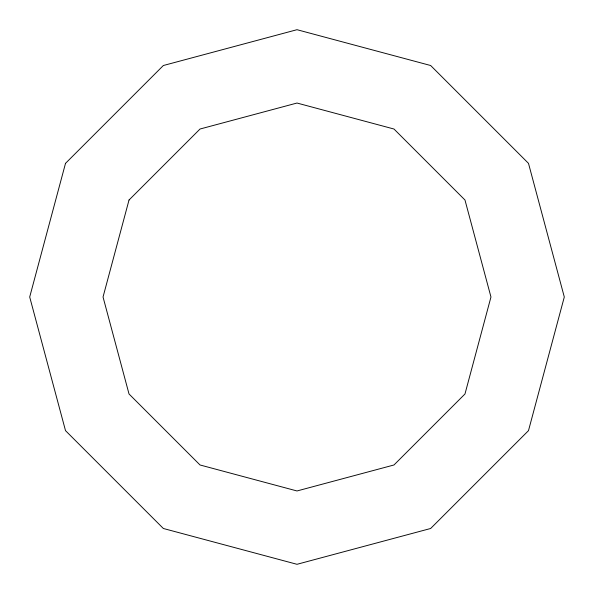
<?xml version="1.0" encoding="UTF-8"?>
<svg xmlns="http://www.w3.org/2000/svg" width="594" height="594" viewBox="0 0 594 594"><rect width="100%" height="100%" fill="white"/><g stroke="black" fill="none" stroke-linecap="round" stroke-linejoin="round"><path stroke-width="0.89" d="M65.511 163.35L29.7 297L65.511 430.65L163.35 528.489L297 564.3L430.65 528.489L528.489 430.65L564.3 297L528.489 163.35L430.65 65.511L297 29.7L163.35 65.511L65.511 163.35M129.024 200.015L103.037 297L129.024 393.985L200.015 464.976L297 490.963L393.985 464.976L464.976 393.985L490.963 297L464.976 200.015L393.985 129.024L297 103.037L200.015 129.024L129.024 200.015"/></g></svg>
